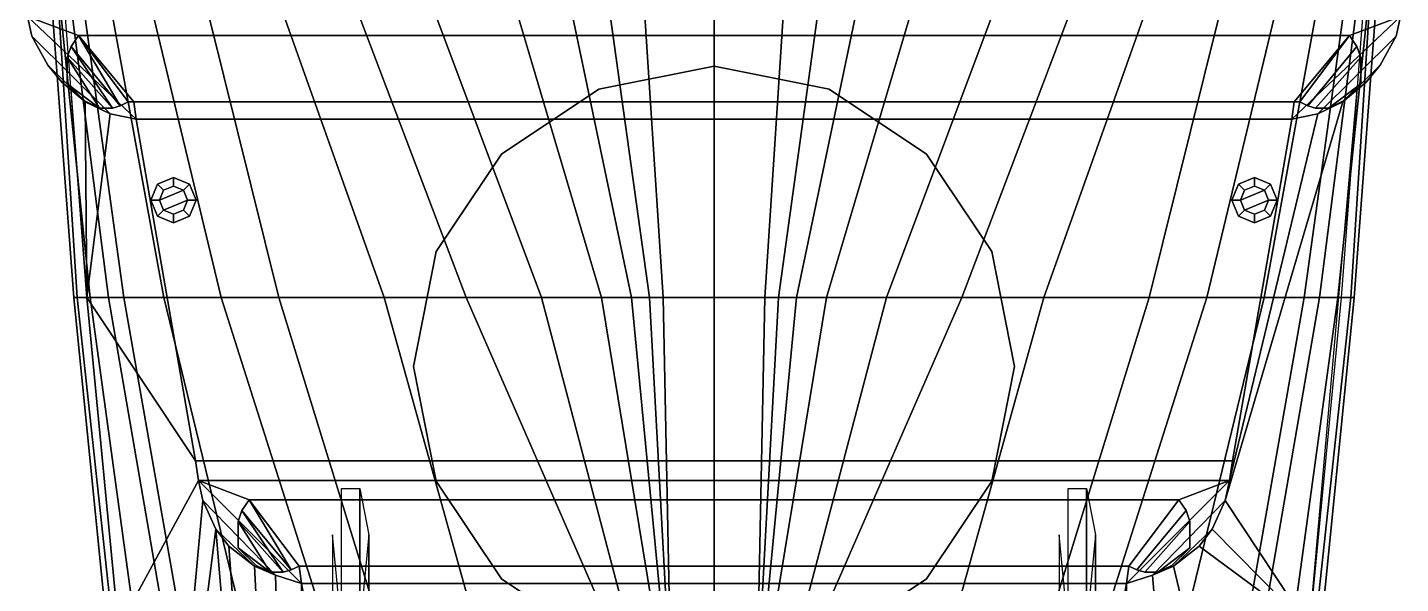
# Model space of a CAD drawing. Extents: x -14 to 14, y -80 to 101.
# Drawn here: x -12.13 to 12.13, y -49.73 to -39.89 of the extents above; entities that cross this region are included whole.
import ezdxf

# ---------------------------------------------------------------- set-up
doc = ezdxf.new("R2010")
doc.units = 0
doc.layers.get('0').update_dxf_attribs({"linetype": 'CONTINUOUS'})
doc.layers.add('CITADELLE', color=3, linetype='CONTINUOUS')
doc.layers.add('SUPERSTRUCTURE', color=4, linetype='CONTINUOUS')

msp = doc.modelspace()

# ---------------------------------------------------------------- linework, layer by layer
for points in [[(-11.75, -38.78, 1.77), (-11.63, -38.78, -2.05), (-11.25, -44.67, -0.31), (-11.31, -44.67, 1.77)], [(-11.53, -38.78, 1.9), (-11.75, -38.78, 1.77), (-11.31, -44.67, 1.77), (-11.08, -44.67, 1.9)], [(-11.63, -38.78, -2.05), (-11.45, -38.78, -3.04), (-10.7, -44.67, -3.04), (-11.02, -44.67, -2.05)], [(-11.63, -38.78, -2.05), (-11.63, -38.78, -2.05), (-11.02, -44.67, -2.05), (-11.25, -44.67, -0.31)], [(-11.45, -38.78, -3.04), (-11.24, -38.78, -3.26), (-10.43, -44.67, -3.26), (-10.7, -44.67, -3.04)], [(-11.24, -38.78, -3.26), (-10.79, -38.78, -4.63), (-9.72, -44.67, -4.63), (-10.43, -44.67, -3.26)], [(-10.79, -38.78, -4.63), (-10.12, -38.78, -5.77), (-8.71, -44.67, -5.77), (-9.72, -44.67, -4.63)], [(-10.12, -38.78, -5.77), (-9.15, -38.78, -6.76), (-7.69, -44.67, -6.58), (-8.71, -44.67, -5.77)], [(-9.15, -38.78, -6.76), (-7.92, -38.78, -7.56), (-5.83, -44.67, -7.56), (-7.69, -44.67, -6.58)], [(-7.92, -38.78, -7.56), (-6.61, -38.78, -8.17), (-4.38, -44.67, -8.17), (-5.83, -44.67, -7.56)], [(-6.61, -38.78, -8.17), (-5.25, -38.78, -8.63), (-3.05, -44.67, -8.63), (-4.38, -44.67, -8.17)], [(-5.25, -38.78, -8.63), (-3.73, -38.78, -9), (-1.99, -44.67, -9), (-3.05, -44.67, -8.63)], [(-3.73, -38.78, -9), (-2.69, -38.78, -9.21), (-1.46, -44.67, -9.21), (-1.99, -44.67, -9)], [(-2.69, -38.78, -9.21), (-1.96, -38.78, -9.34), (-1.14, -44.67, -9.34), (-1.46, -44.67, -9.21)], [(-1.96, -38.78, -9.34), (-1.28, -38.78, -9.44), (-0.9, -44.67, -9.44), (-1.14, -44.67, -9.34)], [(-1.28, -38.78, -9.44), (0, -38.78, -9.55), (0, -44.67, -9.55), (-0.9, -44.67, -9.44)], [(0.9, -44.67, -9.44), (0, -44.67, -9.55), (0, -38.78, -9.55), (1.28, -38.78, -9.44)], [(1.14, -44.67, -9.34), (0.9, -44.67, -9.44), (1.28, -38.78, -9.44), (1.95, -38.78, -9.34)], [(1.46, -44.67, -9.21), (1.14, -44.67, -9.34), (1.95, -38.78, -9.34), (2.69, -38.78, -9.21)], [(1.99, -44.67, -9), (1.46, -44.67, -9.21), (2.69, -38.78, -9.21), (3.73, -38.78, -9)], [(3.05, -44.67, -8.63), (1.99, -44.67, -9), (3.73, -38.78, -9), (5.25, -38.78, -8.63)], [(4.38, -44.67, -8.17), (3.05, -44.67, -8.63), (5.25, -38.78, -8.63), (6.61, -38.78, -8.17)], [(5.83, -44.67, -7.56), (4.38, -44.67, -8.17), (6.61, -38.78, -8.17), (7.92, -38.78, -7.56)], [(7.69, -44.67, -6.58), (5.83, -44.67, -7.56), (7.92, -38.78, -7.56), (9.15, -38.78, -6.76)], [(8.71, -44.67, -5.77), (7.69, -44.67, -6.58), (9.15, -38.78, -6.76), (10.12, -38.78, -5.77)], [(9.72, -44.67, -4.63), (8.71, -44.67, -5.77), (10.12, -38.78, -5.77), (10.79, -38.78, -4.63)], [(10.43, -44.67, -3.26), (9.72, -44.67, -4.63), (10.79, -38.78, -4.63), (11.24, -38.78, -3.26)], [(10.7, -44.67, -3.04), (10.43, -44.67, -3.26), (11.24, -38.78, -3.26), (11.45, -38.78, -3.04)], [(11.02, -44.67, -2.05), (10.7, -44.67, -3.04), (11.45, -38.78, -3.04), (11.63, -38.78, -2.05)], [(11.25, -44.67, -0.31), (11.02, -44.67, -2.05), (11.63, -38.78, -2.05)], [(11.08, -44.67, 1.9), (11.31, -44.67, 1.77), (11.75, -38.78, 1.77), (11.53, -38.78, 1.9)], [(11.31, -44.67, 1.77), (11.25, -44.67, -0.31), (11.63, -38.78, -2.05), (11.75, -38.78, 1.77)], [(-11.11, -41.21, 1.9), (-11.361, -40.996, 1.9), (-11.361, -40.996, 1.9), (-11.08, -44.67, 1.9)], [(11.361, -40.996, 1.9), (11.11, -41.21, 1.9), (9.03, -48.26, 1.9), (10.52, -50.51, 1.9)], [(-10.67, -41.42, 1.9), (-11.11, -41.21, 1.9), (-11.11, -41.21, 1.9), (-11.08, -44.67, 1.9)], [(11.11, -41.21, 1.9), (10.67, -41.42, 1.9), (9.11, -47.91, 1.9), (9.03, -48.26, 1.9)], [(-10.21, -41.52, 1.9), (-10.67, -41.42, 1.9), (-11.08, -44.67, 1.9), (-9.16, -47.56, 1.9)], [(10.67, -41.42, 1.9), (10.21, -41.52, 1.9), (9.16, -47.56, 1.9), (9.11, -47.91, 1.9)], [(-11.31, -44.67, 1.77), (-11.25, -44.67, -0.31), (-10.62, -50.51, -0.31), (-10.73, -50.51, 1.77)], [(-11.08, -44.67, 1.9), (-11.31, -44.67, 1.77), (-10.73, -50.51, 1.77), (-10.52, -50.51, 1.9)], [(-11.25, -44.67, -0.31), (-11.02, -44.67, -2.05), (-10.22, -50.51, -2.05), (-10.62, -50.51, -0.31)], [(-9.16, -47.56, 1.9), (-11.08, -44.67, 1.9), (-10.52, -50.51, 1.9), (-9.11, -47.91, 1.9)], [(-11.02, -44.67, -2.05), (-10.7, -44.67, -3.04), (-9.69, -50.51, -3.04), (-10.22, -50.51, -2.05)], [(-10.7, -44.67, -3.04), (-10.43, -44.67, -3.26), (-9.4, -50.51, -3.26), (-9.69, -50.51, -3.04)], [(-10.43, -44.67, -3.26), (-9.72, -44.67, -4.63), (-8.3, -50.51, -4.63), (-9.4, -50.51, -3.26)], [(-9.72, -44.67, -4.63), (-8.71, -44.67, -5.77), (-6.85, -50.51, -5.77), (-8.3, -50.51, -4.63)], [(-8.71, -44.67, -5.77), (-7.69, -44.67, -6.58), (-5.89, -50.51, -6.35), (-6.85, -50.51, -5.77)], [(-7.69, -44.67, -6.58), (-5.83, -44.67, -7.56), (-4.2, -50.51, -7.18), (-5.89, -50.51, -6.35)], [(-5.83, -44.67, -7.56), (-4.38, -44.67, -8.17), (-1.83, -50.51, -8.17), (-4.2, -50.51, -7.18)], [(-4.38, -44.67, -8.17), (-3.05, -44.67, -8.63), (-1.51, -50.51, -8.36), (-1.83, -50.51, -8.17)], [(-3.05, -44.67, -8.63), (-1.99, -44.67, -9), (-1.03, -50.51, -8.83), (-1.51, -50.51, -8.36)], [(-1.99, -44.67, -9), (-1.46, -44.67, -9.21), (-0.9, -50.51, -9.04), (-1.03, -50.51, -8.83)], [(-1.46, -44.67, -9.21), (-1.14, -44.67, -9.34), (-0.82, -50.51, -9.26), (-0.9, -50.51, -9.04)], [(-1.14, -44.67, -9.34), (-0.9, -44.67, -9.44), (-0.78, -50.51, -9.44), (-0.82, -50.51, -9.26)], [(-0.9, -44.67, -9.44), (0, -44.67, -9.55), (0, -50.51, -9.55), (-0.78, -50.51, -9.44)], [(0.78, -50.51, -9.44), (0, -50.51, -9.55), (0, -44.67, -9.55), (0.9, -44.67, -9.44)], [(0.82, -50.51, -9.26), (0.78, -50.51, -9.44), (0.9, -44.67, -9.44), (1.14, -44.67, -9.34)], [(0.9, -50.51, -9.04), (0.82, -50.51, -9.26), (1.14, -44.67, -9.34), (1.46, -44.67, -9.21)], [(1.03, -50.51, -8.83), (0.9, -50.51, -9.04), (1.46, -44.67, -9.21), (1.99, -44.67, -9)], [(1.51, -50.51, -8.36), (1.03, -50.51, -8.83), (1.99, -44.67, -9), (3.05, -44.67, -8.63)], [(1.83, -50.51, -8.17), (1.51, -50.51, -8.36), (3.05, -44.67, -8.63), (4.38, -44.67, -8.17)], [(4.2, -50.51, -7.18), (1.83, -50.51, -8.17), (4.38, -44.67, -8.17), (5.83, -44.67, -7.56)], [(5.89, -50.51, -6.35), (4.2, -50.51, -7.18), (5.83, -44.67, -7.56), (7.69, -44.67, -6.58)], [(6.85, -50.51, -5.77), (5.89, -50.51, -6.35), (7.69, -44.67, -6.58), (8.71, -44.67, -5.77)], [(8.3, -50.51, -4.63), (6.85, -50.51, -5.77), (8.71, -44.67, -5.77), (9.72, -44.67, -4.63)], [(9.4, -50.51, -3.26), (8.3, -50.51, -4.63), (9.72, -44.67, -4.63), (10.43, -44.67, -3.26)], [(9.69, -50.51, -3.04), (9.4, -50.51, -3.26), (10.43, -44.67, -3.26), (10.7, -44.67, -3.04)], [(10.22, -50.51, -2.05), (9.69, -50.51, -3.04), (10.7, -44.67, -3.04), (11.02, -44.67, -2.05)], [(10.62, -50.51, -0.31), (10.22, -50.51, -2.05), (11.02, -44.67, -2.05), (11.25, -44.67, -0.31)], [(10.52, -50.51, 1.9), (10.73, -50.51, 1.77), (11.31, -44.67, 1.77), (11.08, -44.67, 1.9)], [(10.73, -50.51, 1.77), (10.62, -50.51, -0.31), (11.25, -44.67, -0.31), (11.31, -44.67, 1.77)], [(-9.11, -47.91, 1.9), (-10.52, -50.51, 1.9), (-9.77, -56.34, 1.9), (-9.03, -48.26, 1.9)], [(-9.03, -48.26, 1.9), (-9.03, -48.26, 1.9), (-9.77, -56.34, 1.9), (-8.8, -48.77, 1.9)], [(10.52, -50.51, 1.9), (9.03, -48.26, 1.9), (8.8, -48.77, 1.9), (10.52, -50.51, 1.9)], [(-8.8, -48.77, 1.9), (-9.77, -56.34, 1.9), (-8.78, -62.23, 1.9), (-7.18, -68.11, 1.9)], [(-8.8, -48.77, 1.9), (-8.8, -48.77, 1.9), (-7.18, -68.11, 1.9), (-8.57, -49.07, 1.9)], [(10.52, -50.51, 1.9), (8.8, -48.77, 1.9), (8.57, -49.07, 1.9), (10.52, -50.51, 1.9)], [(-8.57, -49.07, 1.9), (-8.57, -49.07, 1.9), (-7.18, -68.11, 1.9), (-8.12, -49.42, 1.9)], [(10.52, -50.51, 1.9), (8.57, -49.07, 1.9), (8.12, -49.42, 1.9), (9.77, -56.34, 1.9)], [(-8.12, -49.42, 1.9), (-8.12, -49.42, 1.9), (-7.18, -68.11, 1.9), (-7.75, -49.58, 1.9)], [(9.77, -56.34, 1.9), (8.12, -49.42, 1.9), (7.75, -49.58, 1.9), (8.78, -62.23, 1.9)], [(-7.75, -49.58, 1.9), (-7.75, -49.58, 1.9), (-7.18, -68.11, 1.9), (-7.29, -49.73, 1.9)], [(-7.29, -49.73, 1.9), (-7.18, -68.11, 1.9), (-4.78, -74.01, 1.9), (-2.25, -76.98, 1.9)], [(8.78, -62.23, 1.9), (7.75, -49.58, 1.9), (7.29, -49.73, 1.9), (7.18, -68.11, 1.9)]]:
    msp.add_3dface(points)
at = {"layer": 'CITADELLE'}
for points in [[(-12.13, -39.7, 3.04), (-12.13, -39.7, 1.9), (-12.05, -40.05, 1.9), (-12.05, -40.05, 3.04)], [(-12.13, -39.7, 4.59), (-12.13, -39.7, 3.04), (-11.23, -40.04, 3.04), (-11.23, -40.04, 4.59)], [(-10.67, -41.42, 3.04), (-10.21, -41.52, 3.04), (-12.13, -39.7, 3.04), (-12.05, -40.05, 3.04)], [(-10.21, -41.52, 3.04), (-10.25, -41.21, 3.04), (-11.23, -40.04, 3.04), (-12.13, -39.7, 3.04)], [(12.13, -39.7, 4.59), (-12.13, -39.7, 4.59), (-11.23, -40.04, 4.59), (11.23, -40.04, 4.59)], [(12.05, -40.05, 3.04), (12.13, -39.7, 3.04), (10.21, -41.52, 3.04), (10.67, -41.42, 3.04)], [(12.13, -39.7, 3.04), (11.23, -40.04, 3.04), (10.25, -41.21, 3.04), (10.21, -41.52, 3.04)], [(12.13, -39.7, 3.04), (12.13, -39.7, 4.59), (11.23, -40.04, 4.59), (11.23, -40.04, 3.04)], [(12.13, -39.7, 1.9), (12.13, -39.7, 3.04), (12.05, -40.05, 3.04), (12.05, -40.05, 1.9)], [(-12.05, -40.05, 3.04), (-12.05, -40.05, 1.9), (-11.77, -40.56, 1.9), (-11.77, -40.56, 3.04)], [(-11.11, -41.21, 3.04), (-10.67, -41.42, 3.04), (-12.05, -40.05, 3.04), (-11.77, -40.56, 3.04)], [(-11.36, -40.23, 4.59), (-11.36, -40.23, 3.95), (-11.43, -40.42, 3.95), (-11.43, -40.42, 4.59)], [(-10.63, -41.32, 3.95), (-11.43, -40.42, 3.95), (-11.36, -40.23, 3.95), (-10.49, -41.28, 3.95)], [(-11.43, -40.42, 4.59), (-10.86, -41.32, 4.59), (-10.63, -41.32, 4.59), (-11.36, -40.23, 4.59)], [(-11.23, -40.04, 4.59), (-11.23, -40.04, 3.95), (-11.36, -40.23, 3.95), (-11.36, -40.23, 4.59)], [(-10.49, -41.28, 3.95), (-11.36, -40.23, 3.95), (-11.23, -40.04, 3.95), (-10.35, -41.21, 3.95)], [(-11.36, -40.23, 4.59), (-10.63, -41.32, 4.59), (-10.49, -41.28, 4.59), (-11.23, -40.04, 4.59)], [(-10.25, -41.21, 3.04), (-10.25, -41.21, 3.95), (-11.23, -40.04, 3.95), (-11.23, -40.04, 3.04)], [(-10.35, -41.21, 3.95), (-11.23, -40.04, 3.95), (-11.23, -40.04, 3.95), (-10.25, -41.21, 3.95)], [(11.23, -40.04, 4.59), (-11.23, -40.04, 4.59), (-10.25, -41.21, 4.59), (10.25, -41.21, 4.59)], [(-11.23, -40.04, 4.59), (-10.49, -41.28, 4.59), (-10.35, -41.21, 4.59), (-11.23, -40.04, 4.59)], [(-11.23, -40.04, 4.59), (-10.35, -41.21, 4.59), (-10.25, -41.21, 4.59), (-11.23, -40.04, 4.59)], [(11.23, -40.04, 3.04), (11.23, -40.04, 3.95), (10.25, -41.21, 3.95), (10.25, -41.21, 3.04)], [(10.25, -41.21, 3.95), (11.23, -40.04, 3.95), (11.23, -40.04, 3.95), (10.35, -41.21, 3.95)], [(10.35, -41.21, 4.59), (11.23, -40.04, 4.59), (11.23, -40.04, 4.59), (10.25, -41.21, 4.59)], [(10.35, -41.21, 3.95), (11.23, -40.04, 3.95), (11.36, -40.23, 3.95), (10.49, -41.28, 3.95)], [(10.49, -41.28, 4.59), (11.36, -40.23, 4.59), (11.23, -40.04, 4.59), (10.35, -41.21, 4.59)], [(10.49, -41.28, 3.95), (11.36, -40.23, 3.95), (11.43, -40.42, 3.95), (10.63, -41.32, 3.95)], [(10.63, -41.32, 4.59), (11.43, -40.42, 4.59), (11.36, -40.23, 4.59), (10.49, -41.28, 4.59)], [(11.77, -40.56, 3.04), (12.05, -40.05, 3.04), (10.67, -41.42, 3.04), (11.11, -41.21, 3.04)], [(11.23, -40.04, 3.95), (11.23, -40.04, 4.59), (11.36, -40.23, 4.59), (11.36, -40.23, 3.95)], [(11.36, -40.23, 3.95), (11.36, -40.23, 4.59), (11.43, -40.42, 4.59), (11.43, -40.42, 3.95)], [(12.05, -40.05, 1.9), (12.05, -40.05, 3.04), (11.77, -40.56, 3.04), (11.77, -40.56, 1.9)], [(-11.43, -40.42, 4.59), (-11.43, -40.42, 3.95), (-11.43, -40.89, 3.95), (-11.43, -40.89, 4.59)], [(-10.86, -41.32, 3.95), (-11.43, -40.89, 3.95), (-11.43, -40.42, 3.95), (-10.63, -41.32, 3.95)], [(-11.43, -40.89, 4.59), (-11.11, -41.2, 4.59), (-10.86, -41.32, 4.59), (-11.43, -40.42, 4.59)], [(10.63, -41.32, 3.95), (11.43, -40.42, 3.95), (11.43, -40.89, 3.95), (10.86, -41.32, 3.95)], [(10.86, -41.32, 4.59), (11.43, -40.89, 4.59), (11.43, -40.42, 4.59), (10.63, -41.32, 4.59)], [(11.43, -40.42, 3.95), (11.43, -40.42, 4.59), (11.43, -40.89, 4.59), (11.43, -40.89, 3.95)], [(-11.77, -40.56, 3.04), (-11.77, -40.56, 1.9), (-11.52, -40.86, 1.9), (-11.52, -40.86, 3.04)], [(-11.52, -40.86, 3.04), (-11.11, -41.21, 3.04), (-11.77, -40.56, 3.04), (-11.52, -40.86, 3.04)], [(11.52, -40.86, 3.04), (11.77, -40.56, 3.04), (11.11, -41.21, 3.04), (11.52, -40.86, 3.04)], [(11.77, -40.56, 1.9), (11.77, -40.56, 3.04), (11.52, -40.86, 3.04), (11.52, -40.86, 1.9)], [(-11.52, -40.86, 3.04), (-11.52, -40.86, 1.9), (-11.11, -41.21, 1.9), (-11.11, -41.21, 3.04)], [(-11.43, -40.89, 4.59), (-11.43, -40.89, 3.95), (-11.11, -41.2, 3.95), (-11.11, -41.2, 4.59)], [(-11.11, -41.2, 3.95), (-11.11, -41.2, 3.95), (-11.43, -40.89, 3.95), (-10.86, -41.32, 3.95)], [(10.86, -41.32, 3.95), (11.43, -40.89, 3.95), (11.11, -41.2, 3.95)], [(11.11, -41.2, 4.59), (11.11, -41.2, 4.59), (11.43, -40.89, 4.59), (10.86, -41.32, 4.59)], [(11.52, -40.86, 1.9), (11.52, -40.86, 3.04), (11.11, -41.21, 3.04), (11.11, -41.21, 1.9)], [(11.43, -40.89, 3.95), (11.43, -40.89, 4.59), (11.11, -41.2, 4.59), (11.11, -41.2, 3.95)], [(-11.11, -41.2, 4.59), (-11.11, -41.2, 3.95), (-10.86, -41.32, 3.95), (-10.86, -41.32, 4.59)], [(-11.11, -41.21, 3.04), (-11.11, -41.21, 1.9), (-10.67, -41.42, 1.9), (-10.67, -41.42, 3.04)], [(-10.49, -41.28, 4.59), (-10.49, -41.28, 3.95), (-10.35, -41.21, 3.95), (-10.35, -41.21, 4.59)], [(-10.35, -41.21, 4.59), (-10.35, -41.21, 3.95), (-10.25, -41.21, 3.95), (-10.25, -41.21, 4.59)], [(-10.25, -41.21, 4.59), (-10.25, -41.21, 3.04), (-10.21, -41.52, 3.04), (-10.21, -41.52, 4.59)], [(10.25, -41.21, 4.59), (-10.25, -41.21, 4.59), (-10.21, -41.52, 4.59), (10.21, -41.52, 4.59)], [(10.25, -41.21, 3.04), (10.25, -41.21, 4.59), (10.21, -41.52, 4.59), (10.21, -41.52, 3.04)], [(10.35, -41.21, 3.95), (10.35, -41.21, 4.59), (10.25, -41.21, 4.59), (10.25, -41.21, 3.95)], [(10.49, -41.28, 3.95), (10.49, -41.28, 4.59), (10.35, -41.21, 4.59), (10.35, -41.21, 3.95)], [(11.11, -41.21, 1.9), (11.11, -41.21, 3.04), (10.67, -41.42, 3.04), (10.67, -41.42, 1.9)], [(11.11, -41.2, 3.95), (11.11, -41.2, 4.59), (10.86, -41.32, 4.59), (10.86, -41.32, 3.95)], [(-10.86, -41.32, 4.59), (-10.86, -41.32, 3.95), (-10.63, -41.32, 3.95), (-10.63, -41.32, 4.59)], [(-10.67, -41.42, 3.04), (-10.67, -41.42, 1.9), (-10.21, -41.52, 1.9), (-10.21, -41.52, 3.04)], [(-10.63, -41.32, 4.59), (-10.63, -41.32, 3.95), (-10.49, -41.28, 3.95), (-10.49, -41.28, 4.59)], [(10.67, -41.42, 1.9), (10.67, -41.42, 3.04), (10.21, -41.52, 3.04), (10.21, -41.52, 1.9)], [(10.63, -41.32, 3.95), (10.63, -41.32, 4.59), (10.49, -41.28, 4.59), (10.49, -41.28, 3.95)], [(10.86, -41.32, 3.95), (10.86, -41.32, 4.59), (10.63, -41.32, 4.59), (10.63, -41.32, 3.95)], [(-10.21, -41.52, 4.59), (-10.21, -41.52, 1.9), (-9.16, -47.56, 1.9), (-9.16, -47.56, 4.59)], [(10.21, -41.52, 4.59), (-10.21, -41.52, 4.59), (-9.16, -47.56, 4.59), (9.16, -47.56, 4.59)], [(10.21, -41.52, 1.9), (10.21, -41.52, 4.59), (9.16, -47.56, 4.59), (9.16, -47.56, 1.9)], [(-9.833, -42.667, 4.89), (-9.95, -42.95, 4.89), (-9.8, -42.95, 5.05), (-9.727, -42.773, 5.05)], [(-9.833, -42.667, 4.59), (-9.95, -42.95, 4.59), (-9.95, -42.95, 4.89), (-9.833, -42.667, 4.89)], [(-9.55, -42.55, 4.89), (-9.833, -42.667, 4.89), (-9.727, -42.773, 5.05), (-9.55, -42.7, 5.05)], [(-9.55, -42.55, 4.59), (-9.833, -42.667, 4.59), (-9.833, -42.667, 4.89), (-9.55, -42.55, 4.89)], [(-9.267, -42.667, 4.89), (-9.55, -42.55, 4.89), (-9.55, -42.7, 5.05), (-9.373, -42.773, 5.05)], [(-9.267, -42.667, 4.59), (-9.55, -42.55, 4.59), (-9.55, -42.55, 4.89), (-9.267, -42.667, 4.89)], [(-9.15, -42.95, 4.89), (-9.267, -42.667, 4.89), (-9.373, -42.773, 5.05), (-9.3, -42.95, 5.05)], [(-9.15, -42.95, 4.59), (-9.267, -42.667, 4.59), (-9.267, -42.667, 4.89), (-9.15, -42.95, 4.89)], [(9.267, -42.667, 4.89), (9.15, -42.95, 4.89), (9.3, -42.95, 5.05), (9.373, -42.773, 5.05)], [(9.267, -42.667, 4.59), (9.15, -42.95, 4.59), (9.15, -42.95, 4.89), (9.267, -42.667, 4.89)], [(9.55, -42.55, 4.89), (9.267, -42.667, 4.89), (9.373, -42.773, 5.05), (9.55, -42.7, 5.05)], [(9.55, -42.55, 4.59), (9.267, -42.667, 4.59), (9.267, -42.667, 4.89), (9.55, -42.55, 4.89)], [(9.833, -42.667, 4.89), (9.55, -42.55, 4.89), (9.55, -42.7, 5.05), (9.727, -42.773, 5.05)], [(9.833, -42.667, 4.59), (9.55, -42.55, 4.59), (9.55, -42.55, 4.89), (9.833, -42.667, 4.89)], [(9.95, -42.95, 4.89), (9.833, -42.667, 4.89), (9.727, -42.773, 5.05), (9.8, -42.95, 5.05)], [(9.95, -42.95, 4.59), (9.833, -42.667, 4.59), (9.833, -42.667, 4.89), (9.95, -42.95, 4.89)], [(-9.8, -42.95, 5.05), (-9.373, -42.773, 5.05), (-9.55, -42.7, 5.05), (-9.727, -42.773, 5.05)], [(-9.727, -43.127, 5.05), (-9.3, -42.95, 5.05), (-9.373, -42.773, 5.05), (-9.8, -42.95, 5.05)], [(9.3, -42.95, 5.05), (9.727, -42.773, 5.05), (9.55, -42.7, 5.05), (9.373, -42.773, 5.05)], [(9.373, -43.127, 5.05), (9.8, -42.95, 5.05), (9.727, -42.773, 5.05), (9.3, -42.95, 5.05)], [(-9.95, -42.95, 4.89), (-9.833, -43.233, 4.89), (-9.727, -43.127, 5.05), (-9.8, -42.95, 5.05)], [(-9.95, -42.95, 4.59), (-9.833, -43.233, 4.59), (-9.833, -43.233, 4.89), (-9.95, -42.95, 4.89)], [(-9.833, -43.233, 4.89), (-9.55, -43.35, 4.89), (-9.55, -43.2, 5.05), (-9.727, -43.127, 5.05)], [(-9.55, -43.2, 5.05), (-9.373, -43.127, 5.05), (-9.3, -42.95, 5.05), (-9.727, -43.127, 5.05)], [(-9.55, -43.35, 4.89), (-9.267, -43.233, 4.89), (-9.373, -43.127, 5.05), (-9.55, -43.2, 5.05)], [(-9.267, -43.233, 4.89), (-9.15, -42.95, 4.89), (-9.3, -42.95, 5.05), (-9.373, -43.127, 5.05)], [(-9.267, -43.233, 4.59), (-9.15, -42.95, 4.59), (-9.15, -42.95, 4.89), (-9.267, -43.233, 4.89)], [(9.15, -42.95, 4.89), (9.267, -43.233, 4.89), (9.373, -43.127, 5.05), (9.3, -42.95, 5.05)], [(9.15, -42.95, 4.59), (9.267, -43.233, 4.59), (9.267, -43.233, 4.89), (9.15, -42.95, 4.89)], [(9.267, -43.233, 4.89), (9.55, -43.35, 4.89), (9.55, -43.2, 5.05), (9.373, -43.127, 5.05)], [(9.55, -43.2, 5.05), (9.727, -43.127, 5.05), (9.8, -42.95, 5.05), (9.373, -43.127, 5.05)], [(9.55, -43.35, 4.89), (9.833, -43.233, 4.89), (9.727, -43.127, 5.05), (9.55, -43.2, 5.05)], [(9.833, -43.233, 4.89), (9.95, -42.95, 4.89), (9.8, -42.95, 5.05), (9.727, -43.127, 5.05)], [(9.833, -43.233, 4.59), (9.95, -42.95, 4.59), (9.95, -42.95, 4.89), (9.833, -43.233, 4.89)], [(-9.833, -43.233, 4.59), (-9.55, -43.35, 4.59), (-9.55, -43.35, 4.89), (-9.833, -43.233, 4.89)], [(-9.55, -43.35, 4.59), (-9.267, -43.233, 4.59), (-9.267, -43.233, 4.89), (-9.55, -43.35, 4.89)], [(9.267, -43.233, 4.59), (9.55, -43.35, 4.59), (9.55, -43.35, 4.89), (9.267, -43.233, 4.89)], [(9.55, -43.35, 4.59), (9.833, -43.233, 4.59), (9.833, -43.233, 4.89), (9.55, -43.35, 4.89)], [(-9.16, -47.56, 4.59), (-9.16, -47.56, 1.9), (-9.11, -47.91, 1.9), (-9.11, -47.91, 4.59)], [(9.16, -47.56, 4.59), (-9.16, -47.56, 4.59), (-9.11, -47.91, 4.59), (9.11, -47.91, 4.59)], [(9.16, -47.56, 1.9), (9.16, -47.56, 4.59), (9.11, -47.91, 4.59), (9.11, -47.91, 1.9)], [(-9.11, -47.91, 3.04), (-9.11, -47.91, 1.9), (-9.03, -48.26, 1.9), (-9.03, -48.26, 3.04)], [(-9.11, -47.91, 4.59), (-9.11, -47.91, 3.04), (-8.21, -48.25, 3.04), (-8.21, -48.25, 4.59)], [(-7.29, -49.73, 3.04), (-7.33, -49.42, 3.04), (-8.21, -48.25, 3.04), (-9.11, -47.91, 3.04)], [(-7.75, -49.58, 3.04), (-7.29, -49.73, 3.04), (-9.11, -47.91, 3.04), (-9.03, -48.26, 3.04)], [(9.11, -47.91, 4.59), (-9.11, -47.91, 4.59), (-8.21, -48.25, 4.59), (8.21, -48.25, 4.59)], [(9.11, -47.91, 3.04), (8.21, -48.25, 3.04), (7.33, -49.42, 3.04), (7.29, -49.73, 3.04)], [(9.03, -48.26, 3.04), (9.11, -47.91, 3.04), (7.29, -49.73, 3.04), (7.75, -49.58, 3.04)], [(9.11, -47.91, 3.04), (9.11, -47.91, 4.59), (8.21, -48.25, 4.59), (8.21, -48.25, 3.04)], [(9.11, -47.91, 1.9), (9.11, -47.91, 3.04), (9.03, -48.26, 3.04), (9.03, -48.26, 1.9)], [(-9.03, -48.26, 3.04), (-9.03, -48.26, 1.9), (-8.8, -48.77, 1.9), (-8.8, -48.77, 3.04)], [(-8.12, -49.42, 3.04), (-7.75, -49.58, 3.04), (-9.03, -48.26, 3.04), (-8.8, -48.77, 3.04)], [(-8.21, -48.25, 4.59), (-8.21, -48.25, 3.95), (-8.34, -48.44, 3.95), (-8.34, -48.44, 4.59)], [(-7.47, -49.49, 3.95), (-8.34, -48.44, 3.95), (-8.21, -48.25, 3.95), (-7.33, -49.42, 3.95)], [(-8.34, -48.44, 4.59), (-7.61, -49.53, 4.59), (-7.47, -49.49, 4.59), (-8.21, -48.25, 4.59)], [(-7.33, -49.42, 3.04), (-7.33, -49.42, 3.95), (-8.21, -48.25, 3.95), (-8.21, -48.25, 3.04)], [(8.21, -48.25, 4.59), (-8.21, -48.25, 4.59), (-7.33, -49.42, 4.59), (7.33, -49.42, 4.59)], [(-8.21, -48.25, 4.59), (-7.47, -49.49, 4.59), (-7.33, -49.42, 4.59), (-8.21, -48.25, 4.59)], [(8.21, -48.25, 3.04), (8.21, -48.25, 3.95), (7.33, -49.42, 3.95), (7.33, -49.42, 3.04)], [(7.33, -49.42, 3.95), (8.21, -48.25, 3.95), (8.34, -48.44, 3.95), (7.47, -49.49, 3.95)], [(7.47, -49.49, 4.59), (8.34, -48.44, 4.59), (8.21, -48.25, 4.59), (7.33, -49.42, 4.59)], [(8.8, -48.77, 3.04), (9.03, -48.26, 3.04), (7.75, -49.58, 3.04), (8.12, -49.42, 3.04)], [(8.21, -48.25, 3.95), (8.21, -48.25, 4.59), (8.34, -48.44, 4.59), (8.34, -48.44, 3.95)], [(9.03, -48.26, 1.9), (9.03, -48.26, 3.04), (8.8, -48.77, 3.04), (8.8, -48.77, 1.9)], [(-8.34, -48.44, 4.59), (-8.34, -48.44, 3.95), (-8.41, -48.63, 3.95), (-8.41, -48.63, 4.59)], [(-7.61, -49.53, 3.95), (-8.41, -48.63, 3.95), (-8.34, -48.44, 3.95), (-7.47, -49.49, 3.95)], [(-8.41, -48.63, 4.59), (-7.84, -49.53, 4.59), (-7.61, -49.53, 4.59), (-8.34, -48.44, 4.59)], [(7.47, -49.49, 3.95), (8.34, -48.44, 3.95), (8.41, -48.63, 3.95), (7.61, -49.53, 3.95)], [(7.61, -49.53, 4.59), (8.41, -48.63, 4.59), (8.34, -48.44, 4.59), (7.47, -49.49, 4.59)], [(8.34, -48.44, 3.95), (8.34, -48.44, 4.59), (8.41, -48.63, 4.59), (8.41, -48.63, 3.95)], [(-8.41, -48.63, 4.59), (-8.41, -48.63, 3.95), (-8.41, -49.1, 3.95), (-8.41, -49.1, 4.59)], [(-7.84, -49.53, 3.95), (-8.41, -49.1, 3.95), (-8.41, -48.63, 3.95), (-7.61, -49.53, 3.95)], [(-8.41, -49.1, 4.59), (-8.09, -49.41, 4.59), (-7.84, -49.53, 4.59), (-8.41, -48.63, 4.59)], [(7.61, -49.53, 3.95), (8.41, -48.63, 3.95), (8.41, -49.1, 3.95), (7.84, -49.53, 3.95)], [(7.84, -49.53, 4.59), (8.41, -49.1, 4.59), (8.41, -48.63, 4.59), (7.61, -49.53, 4.59)], [(8.41, -48.63, 3.95), (8.41, -48.63, 4.59), (8.41, -49.1, 4.59), (8.41, -49.1, 3.95)], [(-8.8, -48.77, 3.04), (-8.8, -48.77, 1.9), (-8.57, -49.07, 1.9), (-8.57, -49.07, 3.04)], [(-8.57, -49.07, 3.04), (-8.12, -49.42, 3.04), (-8.8, -48.77, 3.04), (-8.57, -49.07, 3.04)], [(8.57, -49.07, 3.04), (8.8, -48.77, 3.04), (8.12, -49.42, 3.04), (8.57, -49.07, 3.04)], [(8.8, -48.77, 1.9), (8.8, -48.77, 3.04), (8.57, -49.07, 3.04), (8.57, -49.07, 1.9)], [(-8.57, -49.07, 3.04), (-8.57, -49.07, 1.9), (-8.12, -49.42, 1.9), (-8.12, -49.42, 3.04)], [(-8.41, -49.1, 4.59), (-8.41, -49.1, 3.95), (-8.09, -49.41, 3.95), (-8.09, -49.41, 4.59)], [(-8.09, -49.41, 3.95), (-8.09, -49.41, 3.95), (-8.41, -49.1, 3.95), (-7.84, -49.53, 3.95)], [(7.84, -49.53, 3.95), (8.41, -49.1, 3.95), (8.09, -49.41, 3.95)], [(8.09, -49.41, 4.59), (8.09, -49.41, 4.59), (8.41, -49.1, 4.59), (7.84, -49.53, 4.59)], [(8.41, -49.1, 3.95), (8.41, -49.1, 4.59), (8.09, -49.41, 4.59), (8.09, -49.41, 3.95)], [(8.57, -49.07, 1.9), (8.57, -49.07, 3.04), (8.12, -49.42, 3.04), (8.12, -49.42, 1.9)], [(-8.12, -49.42, 3.04), (-8.12, -49.42, 1.9), (-7.75, -49.58, 1.9), (-7.75, -49.58, 3.04)], [(-8.09, -49.41, 4.59), (-8.09, -49.41, 3.95), (-7.84, -49.53, 3.95), (-7.84, -49.53, 4.59)], [(-7.61, -49.53, 4.59), (-7.61, -49.53, 3.95), (-7.47, -49.49, 3.95), (-7.47, -49.49, 4.59)], [(-7.47, -49.49, 4.59), (-7.47, -49.49, 3.95), (-7.33, -49.42, 3.95), (-7.33, -49.42, 4.59)], [(-7.33, -49.42, 4.59), (-7.33, -49.42, 3.04), (-7.29, -49.73, 3.04), (-7.29, -49.73, 4.59)], [(7.33, -49.42, 4.59), (-7.33, -49.42, 4.59), (-7.29, -49.73, 4.59), (7.29, -49.73, 4.59)], [(7.33, -49.42, 3.04), (7.33, -49.42, 4.59), (7.29, -49.73, 4.59), (7.29, -49.73, 3.04)], [(7.47, -49.49, 3.95), (7.47, -49.49, 4.59), (7.33, -49.42, 4.59), (7.33, -49.42, 3.95)], [(7.61, -49.53, 3.95), (7.61, -49.53, 4.59), (7.47, -49.49, 4.59), (7.47, -49.49, 3.95)], [(8.12, -49.42, 1.9), (8.12, -49.42, 3.04), (7.75, -49.58, 3.04), (7.75, -49.58, 1.9)], [(8.09, -49.41, 3.95), (8.09, -49.41, 4.59), (7.84, -49.53, 4.59), (7.84, -49.53, 3.95)], [(-7.84, -49.53, 4.59), (-7.84, -49.53, 3.95), (-7.61, -49.53, 3.95), (-7.61, -49.53, 4.59)], [(-7.75, -49.58, 3.04), (-7.75, -49.58, 1.9), (-7.29, -49.73, 1.9), (-7.29, -49.73, 3.04)], [(-7.29, -49.73, 4.59), (-7.29, -49.73, 1.9), (-2.25, -76.98, 1.9), (-2.25, -76.98, 4.59)], [(7.29, -49.73, 4.59), (-7.29, -49.73, 4.59), (-2.25, -76.98, 4.59), (2.25, -76.98, 4.59)], [(7.29, -49.73, 1.9), (7.29, -49.73, 4.59), (2.25, -76.98, 4.59), (2.25, -76.98, 1.9)], [(7.75, -49.58, 1.9), (7.75, -49.58, 3.04), (7.29, -49.73, 3.04), (7.29, -49.73, 1.9)], [(7.84, -49.53, 3.95), (7.84, -49.53, 4.59), (7.61, -49.53, 4.59), (7.61, -49.53, 3.95)]]:
    msp.add_3dface(points, dxfattribs=at)
at = {"layer": 'SUPERSTRUCTURE'}
for points in [[(0, -40.58, 4.59), (-2.032, -40.984, 4.59), (-2.032, -40.984, 5.45), (0, -40.58, 5.45)], [(2.032, -40.984, 4.59), (0, -40.58, 4.59), (0, -40.58, 5.45), (2.032, -40.984, 5.45)], [(-2.032, -40.984, 4.59), (-3.755, -42.135, 4.59), (-3.755, -42.135, 5.45), (-2.032, -40.984, 5.45)], [(3.755, -42.135, 4.59), (2.032, -40.984, 4.59), (2.032, -40.984, 5.45), (3.755, -42.135, 5.45)], [(-3.755, -42.135, 4.59), (-4.906, -43.858, 4.59), (-4.906, -43.858, 5.45), (-3.755, -42.135, 5.45)], [(4.906, -43.858, 4.59), (3.755, -42.135, 4.59), (3.755, -42.135, 5.45), (4.906, -43.858, 5.45)], [(-4.906, -43.858, 4.59), (-5.31, -45.89, 4.59), (-5.31, -45.89, 5.45), (-4.906, -43.858, 5.45)], [(5.31, -45.89, 4.59), (4.906, -43.858, 4.59), (4.906, -43.858, 5.45), (5.31, -45.89, 5.45)], [(-5.31, -45.89, 4.59), (-4.906, -47.922, 4.59), (-4.906, -47.922, 5.45), (-5.31, -45.89, 5.45)], [(4.906, -47.922, 4.59), (5.31, -45.89, 4.59), (5.31, -45.89, 5.45), (4.906, -47.922, 5.45)], [(-4.906, -47.922, 4.59), (-3.755, -49.645, 4.59), (-3.755, -49.645, 5.45), (-4.906, -47.922, 5.45)], [(3.755, -49.645, 4.59), (4.906, -47.922, 4.59), (4.906, -47.922, 5.45), (3.755, -49.645, 5.45)], [(-3.755, -49.645, 4.59), (-2.032, -50.796, 4.59), (-2.032, -50.796, 5.45), (-3.755, -49.645, 5.45)], [(2.032, -50.796, 4.59), (3.755, -49.645, 4.59), (3.755, -49.645, 5.45), (2.032, -50.796, 5.45)]]:
    msp.add_3dface(points, dxfattribs=at)

# ---------------------------------------------------------------- meshes
mesh = msp.add_polymesh((2, 6), dxfattribs=dict(n_close=True))
for k, corner in enumerate([(-6.74, -64, -6.1), (-6.58, -64, -5.823), (-6.26, -64, -5.823), (-6.1, -64, -6.1), (-6.26, -64, -6.377), (-6.58, -64, -6.377), (-6.74, -48.87, -6.1), (-6.58, -50.51, -5.823), (-6.26, -50.51, -5.823), (-6.1, -48.87, -6.1), (-6.26, -48.05, -6.377), (-6.58, -48.05, -6.377)]):
    mesh.set_mesh_vertex(divmod(k, 6), corner)
mesh = msp.add_polymesh((2, 6), dxfattribs=dict(n_close=True))
for k, corner in enumerate([(6.1, -64, -6.1), (6.26, -64, -5.823), (6.58, -64, -5.823), (6.74, -64, -6.1), (6.58, -64, -6.377), (6.26, -64, -6.377), (6.1, -48.87, -6.1), (6.26, -50.51, -5.823), (6.58, -50.51, -5.823), (6.74, -48.87, -6.1), (6.58, -48.05, -6.377), (6.26, -48.05, -6.377)]):
    mesh.set_mesh_vertex(divmod(k, 6), corner)

doc.saveas('drawing.dxf')
